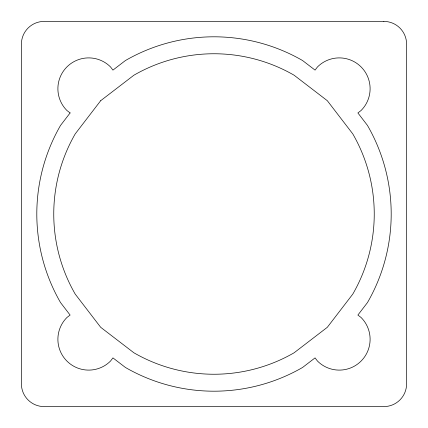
<?xml version="1.0" encoding="UTF-8"?>
<svg xmlns="http://www.w3.org/2000/svg" width="428" height="428" viewBox="0 0 428 428"><rect width="100%" height="100%" fill="white"/><g stroke="black" fill="none" stroke-linecap="round" stroke-linejoin="round"><path stroke-width="0.64" d="M70.106 112.944L60.546 125.404A177.192 177.192 0 0 0 60.546 302.596L70.106 315.056L66.918 317.501A30.816 30.816 0 0 0 66.918 361.082A30.816 30.816 0 0 0 110.499 361.082L112.944 357.894L125.404 367.454A177.192 177.192 0 0 0 302.596 367.454L315.056 357.894L317.501 361.082A30.816 30.816 0 0 0 361.082 361.082A30.816 30.816 0 0 0 361.082 317.501L357.894 315.056L367.454 302.596A177.192 177.192 0 0 0 367.454 125.404L357.894 112.944L361.082 110.499A30.816 30.816 0 0 0 361.082 66.918A30.816 30.816 0 0 0 317.501 66.918L315.056 70.106L302.596 60.546A177.192 177.192 0 0 0 125.404 60.546L112.944 70.106L110.499 66.918A30.816 30.816 0 0 0 66.918 66.918A30.816 30.816 0 0 0 66.918 110.499L70.106 112.944M100.692 100.692L75.226 133.878A160.243 160.243 0 0 0 75.226 294.122L100.692 327.308L133.878 352.774A160.243 160.243 0 0 0 294.122 352.774L327.308 327.308L352.774 294.122A160.243 160.243 0 0 0 352.774 133.878L327.308 100.692L294.122 75.226A160.243 160.243 0 0 0 133.878 75.226L100.692 100.692M383.841 21.4L44.159 21.4A22.759 22.759 0 0 0 21.4 44.159L21.4 383.841A22.759 22.759 0 0 0 44.159 406.6L383.841 406.6A22.759 22.759 0 0 0 406.6 383.841L406.6 44.159A22.759 22.759 0 0 0 383.841 21.4"/></g></svg>
